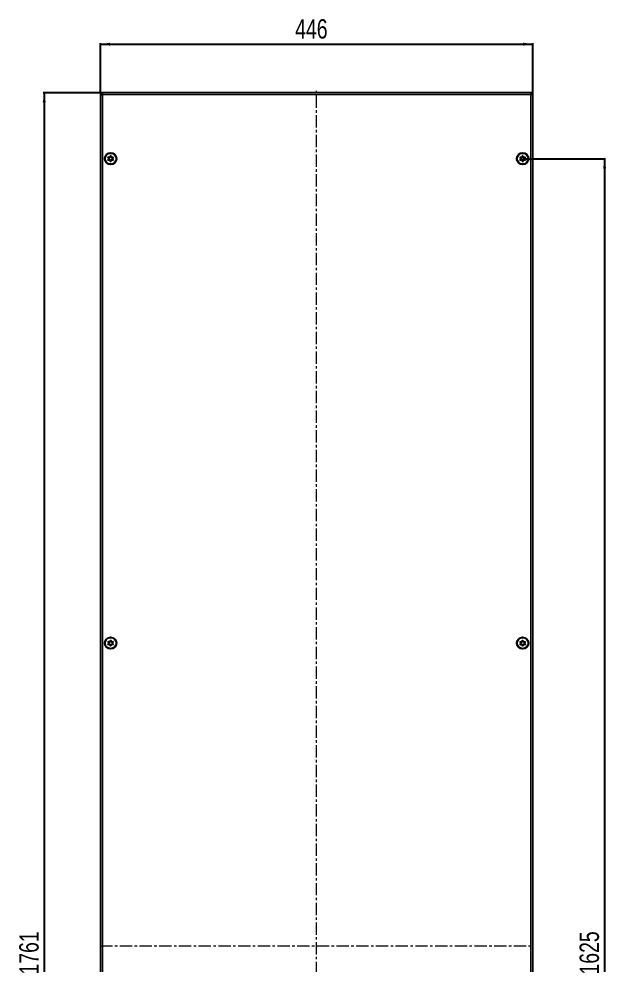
# Model space of a CAD drawing. Header units: millimetres. Extents: x 48 to 1379, y -693 to 1285.
# Drawn here: x 48 to 654, y 289 to 1265 of the extents above; entities that cross this region are included whole.
import ezdxf

# ---------------------------------------------------------------- set-up
doc = ezdxf.new("R2010")
doc.units = ezdxf.units.MM
doc.linetypes.add('CENTERX2', pattern=[20.32, 12.7, -2.54, 2.54, -2.54])
doc.layers.add('FORMAT', color=7, linetype='Continuous')
doc.styles.add('SLDTEXTSTYLE0', font='TXT', dxfattribs={"width": 0.75})
doc.dimstyles.new('SLDDIMSTYLE0', dxfattribs={"dimtxt": 20, "dimasz": 10, "dimexe": 0, "dimexo": 0.0625, "dimgap": 5, "dimtad": 2, "dimdec": 1, "dimrnd": 1e-09, "dimzin": 12, "dimdsep": 46, "dimtxsty": 'SLDTEXTSTYLE0', "dimsah": 1, "dimcen": 0.09, "dimadec": 0, "dimazin": 3, "dimtfac": 1, "dimtofl": 0, "dimtmove": 0, "dimatfit": 3, "dimfxl": 0, "dimfrac": 2, "dimtolj": 1, "dimtzin": 12, "dimarcsym": 0})

# ---------------------------------------------------------------- blocks, each defined once
blk = doc.blocks.new('_D')
at = {"layer": 'FORMAT'}
for p, q in [((132.36, 1189.05), (132.36, 1240.21)), ((578.36, 1189.05), (578.36, 1240.21)), ((132.36, 1239.21), (578.36, 1239.21))]:
    blk.add_line(p, q, dxfattribs=at)
for points in [[(132.36, 1239.21), (142.36, 1237.67), (142.36, 1240.75)], [(578.36, 1239.21), (568.36, 1240.75), (568.36, 1237.67)]]:
    blk.add_solid(points, dxfattribs=at)
at = {"layer": 'FORMAT', "insert": (333.19, 1264.99), "char_height": 20, "attachment_point": 1, "style": 'SLDTEXTSTYLE0'}
blk.add_mtext('446', dxfattribs=at)
blk = doc.blocks.new('_D_1')
at = {"layer": 'FORMAT'}
for p, q in [((134.05, 1189.04), (73.36, 1189.04)), ((74.36, 1189.04), (74.36, -571.96)), ((134.05, -571.96), (73.36, -571.96))]:
    blk.add_line(p, q, dxfattribs=at)
for points in [[(74.36, 1189.04), (72.82, 1179.04), (75.9, 1179.04)], [(74.36, -571.96), (75.9, -561.96), (72.82, -561.96)]]:
    blk.add_solid(points, dxfattribs=at)
at = {"layer": 'FORMAT', "insert": (48.58, 278.99), "char_height": 20, "attachment_point": 1, "rotation": 90, "style": 'SLDTEXTSTYLE0'}
blk.add_mtext('1761', dxfattribs=at)
blk = doc.blocks.new('_D_2')
at = {"layer": 'FORMAT'}
for p, q in [((567.87, 1121.04), (653.36, 1121.04)), ((652.36, 1121.04), (652.36, -503.96)), ((567.87, -503.96), (653.36, -503.96))]:
    blk.add_line(p, q, dxfattribs=at)
for points in [[(652.36, 1121.04), (650.83, 1111.04), (653.9, 1111.04)], [(652.36, -503.96), (653.9, -493.96), (650.83, -493.96)]]:
    blk.add_solid(points, dxfattribs=at)
at = {"layer": 'FORMAT', "insert": (626.58, 278.99), "char_height": 20, "attachment_point": 1, "rotation": 90, "style": 'SLDTEXTSTYLE0'}
blk.add_mtext('1625', dxfattribs=at)

msp = doc.modelspace()

# ---------------------------------------------------------------- linework, layer by layer
at = {"color": 7, "linetype": 'Continuous', "lineweight": 25}
for p, q in [((132.36, 1189.04), (133.86, 1189.04)), ((132.36, 1189.04), (132.36, -571.96)), ((134.06, 1187.92), (134.06, 1189.04)), ((576.66, 1189.04), (134.06, 1189.04)), ((576.66, 1189.04), (576.66, 1187.92)), ((578.36, 1189.04), (576.86, 1189.04)), ((578.36, -571.96), (578.36, 1189.04))]:
    msp.add_line(p, q, dxfattribs=at)
at = {"color": 8, "linetype": 'Continuous', "lineweight": 18}
for p, q in [((576.26, 1186.94), (134.46, 1186.94)), ((134.46, 1186.94), (134.46, -569.86)), ((576.26, -569.86), (576.26, 1186.94))]:
    msp.add_line(p, q, dxfattribs=at)
at = {"color": 7, "linetype": 'Continuous', "lineweight": 25}
for centre, radius in [((142.86, 1121.04), 6), ((142.86, 1121.04), 5.79), ((567.86, 1121.04), 6), ((567.86, 1121.04), 5.79), ((142.86, 1121.04), 1.85), ((567.86, 1121.04), 1.85), ((142.86, 621.04), 6), ((142.86, 621.04), 5.79), ((567.86, 621.04), 6), ((567.86, 621.04), 5.79), ((142.86, 621.04), 1.85), ((567.86, 621.04), 1.85)]:
    msp.add_circle(centre, radius, dxfattribs=at)
for points, knots in [([(132.36, 1189.04), (132.39, 1188.86), (132.46, 1188.51), (132.96, 1187.97), (133.66, 1187.45), (134.2, 1187.11), (134.46, 1186.94)], [0, 0, 0, 0, 0.2547568, 0.5096489, 0.7645419, 1, 1, 1, 1]), ([(133.86, 1189.04), (133.86, 1188.95), (133.87, 1188.77), (133.91, 1188.5), (133.97, 1188.22), (134.05, 1187.93), (134.15, 1187.67), (134.24, 1187.45), (134.33, 1187.23), (134.41, 1187.06), (134.46, 1186.94)], [0, 0, 0, 0, 0.12932, 0.259537, 0.38885, 0.519059, 0.677145, 0.756725, 0.835282, 1, 1, 1, 1]), ([(576.26, 1186.94), (576.3, 1187.03), (576.38, 1187.21), (576.5, 1187.48), (576.61, 1187.76), (576.71, 1188.05), (576.78, 1188.31), (576.82, 1188.53), (576.85, 1188.75), (576.86, 1188.93), (576.86, 1189.04)], [0, 0, 0, 0, 0.12932, 0.259537, 0.38885, 0.519059, 0.677145, 0.756725, 0.835282, 1, 1, 1, 1]), ([(576.26, 1186.94), (576.54, 1187.12), (577.1, 1187.48), (577.8, 1188.01), (578.27, 1188.53), (578.33, 1188.88), (578.36, 1189.04)], [0, 0, 0, 0, 0.254753, 0.509645, 0.764538, 1, 1, 1, 1]), ([(145.31, 1122.39), (145.31, 1122.4), (145.29, 1122.42), (145.23, 1122.44), (145.09, 1122.47), (144.7, 1122.46), (144.16, 1122.45), (143.61, 1122.75), (143.33, 1123.19), (143.16, 1123.54), (143.04, 1123.75), (142.98, 1123.82), (142.94, 1123.84), (142.91, 1123.84), (142.88, 1123.83), (142.82, 1123.79), (142.67, 1123.57), (142.46, 1123.14), (142, 1122.6), (141.3, 1122.51), (140.83, 1122.56), (140.56, 1122.55), (140.49, 1122.52), (140.47, 1122.5), (140.45, 1122.47), (140.45, 1122.43), (140.46, 1122.39), (140.49, 1122.31), (140.59, 1122.12), (140.79, 1121.79), (141.01, 1121.32), (140.97, 1120.69), (140.67, 1120.24), (140.46, 1119.91), (140.4, 1119.78), (140.4, 1119.72), (140.41, 1119.69), (140.43, 1119.66), (140.49, 1119.64), (140.63, 1119.61), (141.02, 1119.62), (141.56, 1119.63), (142.11, 1119.33), (142.39, 1118.89), (142.56, 1118.54), (142.68, 1118.33), (142.74, 1118.26), (142.78, 1118.24), (142.81, 1118.24), (142.84, 1118.25), (142.9, 1118.29), (143.05, 1118.51), (143.26, 1118.94), (143.72, 1119.48), (144.42, 1119.57), (144.89, 1119.52), (145.16, 1119.53), (145.23, 1119.56), (145.25, 1119.58), (145.27, 1119.61), (145.27, 1119.65), (145.26, 1119.69), (145.23, 1119.77), (145.13, 1119.97), (144.93, 1120.29), (144.71, 1120.76), (144.75, 1121.39), (145.05, 1121.84), (145.26, 1122.17), (145.32, 1122.3), (145.32, 1122.36), (145.32, 1122.38), (145.31, 1122.39)], [0, 0, 0, 0, 0.002009, 0.00442, 0.009365, 0.025528, 0.067705, 0.095786, 0.124646, 0.150342, 0.160519, 0.163394, 0.165697, 0.167245, 0.168874, 0.17077, 0.178606, 0.211994, 0.249994, 0.287995, 0.321383, 0.329219, 0.331115, 0.332744, 0.334292, 0.336217, 0.338535, 0.341318, 0.349662, 0.375358, 0.404217, 0.432298, 0.474475, 0.490639, 0.496669, 0.49844, 0.5, 0.502009, 0.50442, 0.509365, 0.525528, 0.567705, 0.595786, 0.624646, 0.650342, 0.660519, 0.663394, 0.665697, 0.667245, 0.668874, 0.67077, 0.678606, 0.711994, 0.749994, 0.787995, 0.821383, 0.829219, 0.831115, 0.832744, 0.834292, 0.836217, 0.838535, 0.841318, 0.849662, 0.875358, 0.904217, 0.932298, 0.974475, 0.990639, 0.996669, 0.99844, 1, 1, 1, 1]), ([(565.41, 1122.39), (565.4, 1122.38), (565.39, 1122.35), (565.4, 1122.3), (565.46, 1122.16), (565.68, 1121.84), (565.97, 1121.39), (566.01, 1120.76), (565.79, 1120.29), (565.59, 1119.96), (565.47, 1119.75), (565.45, 1119.65), (565.45, 1119.61), (565.47, 1119.58), (565.49, 1119.56), (565.56, 1119.53), (565.83, 1119.52), (566.3, 1119.57), (567, 1119.48), (567.46, 1118.94), (567.67, 1118.51), (567.82, 1118.29), (567.88, 1118.25), (567.91, 1118.24), (567.94, 1118.24), (567.97, 1118.26), (568, 1118.29), (568.05, 1118.35), (568.17, 1118.55), (568.33, 1118.89), (568.61, 1119.33), (569.16, 1119.63), (569.71, 1119.62), (570.1, 1119.61), (570.24, 1119.64), (570.3, 1119.67), (570.32, 1119.69), (570.33, 1119.73), (570.32, 1119.79), (570.26, 1119.92), (570.05, 1120.24), (569.75, 1120.69), (569.71, 1121.32), (569.93, 1121.79), (570.13, 1122.12), (570.25, 1122.33), (570.27, 1122.43), (570.27, 1122.47), (570.25, 1122.5), (570.23, 1122.52), (570.16, 1122.55), (569.89, 1122.56), (569.42, 1122.51), (568.72, 1122.6), (568.26, 1123.14), (568.05, 1123.57), (567.9, 1123.79), (567.84, 1123.83), (567.81, 1123.84), (567.78, 1123.84), (567.75, 1123.82), (567.72, 1123.79), (567.67, 1123.73), (567.56, 1123.53), (567.39, 1123.19), (567.11, 1122.75), (566.56, 1122.45), (566.01, 1122.46), (565.62, 1122.47), (565.48, 1122.44), (565.43, 1122.42), (565.41, 1122.4), (565.41, 1122.39)], [0, 0, 0, 0, 0.002009, 0.00442, 0.009365, 0.025528, 0.067705, 0.095786, 0.124646, 0.150342, 0.160519, 0.163394, 0.165697, 0.167245, 0.168874, 0.17077, 0.178606, 0.211994, 0.249994, 0.287995, 0.321383, 0.329219, 0.331115, 0.332744, 0.334292, 0.336217, 0.338535, 0.341318, 0.349662, 0.375358, 0.404217, 0.432298, 0.474475, 0.490639, 0.496669, 0.49844, 0.5, 0.502009, 0.50442, 0.509365, 0.525528, 0.567705, 0.595786, 0.624646, 0.650342, 0.660519, 0.663394, 0.665697, 0.667245, 0.668874, 0.67077, 0.678606, 0.711994, 0.749994, 0.787995, 0.821383, 0.829219, 0.831115, 0.832744, 0.834292, 0.836217, 0.838535, 0.841318, 0.849662, 0.875358, 0.904217, 0.932298, 0.974475, 0.990639, 0.996669, 0.99844, 1, 1, 1, 1]), ([(145.31, 622.39), (145.31, 622.4), (145.29, 622.42), (145.23, 622.44), (145.09, 622.47), (144.7, 622.46), (144.16, 622.45), (143.61, 622.75), (143.33, 623.19), (143.16, 623.54), (143.04, 623.75), (142.98, 623.82), (142.94, 623.84), (142.91, 623.84), (142.88, 623.83), (142.82, 623.79), (142.67, 623.57), (142.46, 623.14), (142, 622.6), (141.3, 622.51), (140.83, 622.56), (140.56, 622.55), (140.49, 622.52), (140.47, 622.5), (140.45, 622.47), (140.45, 622.43), (140.46, 622.39), (140.49, 622.31), (140.59, 622.12), (140.79, 621.79), (141.01, 621.32), (140.97, 620.69), (140.67, 620.24), (140.46, 619.91), (140.4, 619.78), (140.4, 619.72), (140.41, 619.69), (140.43, 619.66), (140.49, 619.64), (140.63, 619.61), (141.02, 619.62), (141.56, 619.63), (142.11, 619.33), (142.39, 618.89), (142.56, 618.54), (142.68, 618.33), (142.74, 618.26), (142.78, 618.24), (142.81, 618.24), (142.84, 618.25), (142.9, 618.29), (143.05, 618.51), (143.26, 618.94), (143.72, 619.48), (144.42, 619.57), (144.89, 619.52), (145.16, 619.53), (145.23, 619.56), (145.25, 619.58), (145.27, 619.61), (145.27, 619.65), (145.26, 619.69), (145.23, 619.77), (145.13, 619.97), (144.93, 620.29), (144.71, 620.76), (144.75, 621.39), (145.05, 621.84), (145.26, 622.17), (145.32, 622.3), (145.32, 622.36), (145.32, 622.38), (145.31, 622.39)], [0, 0, 0, 0, 0.002009, 0.00442, 0.009365, 0.025528, 0.067705, 0.095786, 0.124646, 0.150342, 0.160519, 0.163394, 0.165697, 0.167245, 0.168874, 0.17077, 0.178606, 0.211994, 0.249994, 0.287995, 0.321383, 0.329219, 0.331115, 0.332744, 0.334292, 0.336217, 0.338535, 0.341318, 0.349662, 0.375358, 0.404217, 0.432298, 0.474475, 0.490639, 0.496669, 0.49844, 0.5, 0.502009, 0.50442, 0.509365, 0.525528, 0.567705, 0.595786, 0.624646, 0.650342, 0.660519, 0.663394, 0.665697, 0.667245, 0.668874, 0.67077, 0.678606, 0.711994, 0.749994, 0.787995, 0.821383, 0.829219, 0.831115, 0.832744, 0.834292, 0.836217, 0.838535, 0.841318, 0.849662, 0.875358, 0.904217, 0.932298, 0.974475, 0.990639, 0.996669, 0.99844, 1, 1, 1, 1]), ([(565.41, 622.39), (565.4, 622.38), (565.39, 622.35), (565.4, 622.3), (565.46, 622.16), (565.68, 621.84), (565.97, 621.39), (566.01, 620.76), (565.79, 620.29), (565.59, 619.96), (565.47, 619.75), (565.45, 619.65), (565.45, 619.61), (565.47, 619.58), (565.49, 619.56), (565.56, 619.53), (565.83, 619.52), (566.3, 619.57), (567, 619.48), (567.46, 618.94), (567.67, 618.51), (567.82, 618.29), (567.88, 618.25), (567.91, 618.24), (567.94, 618.24), (567.97, 618.26), (568, 618.29), (568.05, 618.35), (568.17, 618.55), (568.33, 618.89), (568.61, 619.33), (569.16, 619.63), (569.71, 619.62), (570.1, 619.61), (570.24, 619.64), (570.3, 619.67), (570.32, 619.69), (570.33, 619.73), (570.32, 619.79), (570.26, 619.92), (570.05, 620.24), (569.75, 620.69), (569.71, 621.32), (569.93, 621.79), (570.13, 622.12), (570.25, 622.33), (570.27, 622.43), (570.27, 622.47), (570.25, 622.5), (570.23, 622.52), (570.16, 622.55), (569.89, 622.56), (569.42, 622.51), (568.72, 622.6), (568.26, 623.14), (568.05, 623.57), (567.9, 623.79), (567.84, 623.83), (567.81, 623.84), (567.78, 623.84), (567.75, 623.82), (567.72, 623.79), (567.67, 623.73), (567.56, 623.53), (567.39, 623.19), (567.11, 622.75), (566.56, 622.45), (566.01, 622.46), (565.62, 622.47), (565.48, 622.44), (565.43, 622.42), (565.41, 622.4), (565.41, 622.39)], [0, 0, 0, 0, 0.002009, 0.00442, 0.009365, 0.025528, 0.067705, 0.095786, 0.124646, 0.150342, 0.160519, 0.163394, 0.165697, 0.167245, 0.168874, 0.17077, 0.178606, 0.211994, 0.249994, 0.287995, 0.321383, 0.329219, 0.331115, 0.332744, 0.334292, 0.336217, 0.338535, 0.341318, 0.349662, 0.375358, 0.404217, 0.432298, 0.474475, 0.490639, 0.496669, 0.49844, 0.5, 0.502009, 0.50442, 0.509365, 0.525528, 0.567705, 0.595786, 0.624646, 0.650342, 0.660519, 0.663394, 0.665697, 0.667245, 0.668874, 0.67077, 0.678606, 0.711994, 0.749994, 0.787995, 0.821383, 0.829219, 0.831115, 0.832744, 0.834292, 0.836217, 0.838535, 0.841318, 0.849662, 0.875358, 0.904217, 0.932298, 0.974475, 0.990639, 0.996669, 0.99844, 1, 1, 1, 1])]:
    msp.add_open_spline(points, degree=3, knots=knots, dxfattribs=at)
for points in [[(134.46, 1186.94), (134.43, 1187.22), (134.36, 1187.77), (134.26, 1188.46), (134.16, 1188.95), (134.09, 1189.01), (134.06, 1189.04)], [(576.66, 1189.04), (576.63, 1189.01), (576.56, 1188.95), (576.46, 1188.46), (576.36, 1187.77), (576.29, 1187.22), (576.26, 1186.94)]]:
    msp.add_open_spline(points, degree=3, dxfattribs=at)
at = {"layer": 'FORMAT', "linetype": 'CENTERX2', "lineweight": 18}
for p, q in [((355.36, -573.96), (355.36, 1191.04)), ((132.06, 308.54), (578.66, 308.54))]:
    msp.add_line(p, q, dxfattribs=at)

# ---------------------------------------------------------------- dimensions: what is measured, and where the dimension line sits
at = {"layer": 'FORMAT'}
dim = msp.add_linear_dim(base=(578.36, 1239.21), p1=(132.36, 1189.04), p2=(578.36, 1189.04), dimstyle='SLDDIMSTYLE0', dxfattribs=at)
dim.commit()
dim.dimension.update_dxf_attribs({"geometry": '_D', "text_midpoint": (355.36, 1239.21), "dimtype": 160})
for base, p1, p2, picture, middle in [((74.36, -571.96), (134.06, 1189.04), (134.06, -571.96), '_D_1', (74.36, 308.54)), ((652.36, -503.96), (567.86, 1121.04), (567.86, -503.96), '_D_2', (652.36, 308.54))]:
    dim = msp.add_linear_dim(base=base, p1=p1, p2=p2, angle=90, dimstyle='SLDDIMSTYLE0', dxfattribs=at)
    dim.commit()
    dim.dimension.update_dxf_attribs({"geometry": picture, "text_midpoint": middle, "dimtype": 160})

doc.saveas('drawing.dxf')
